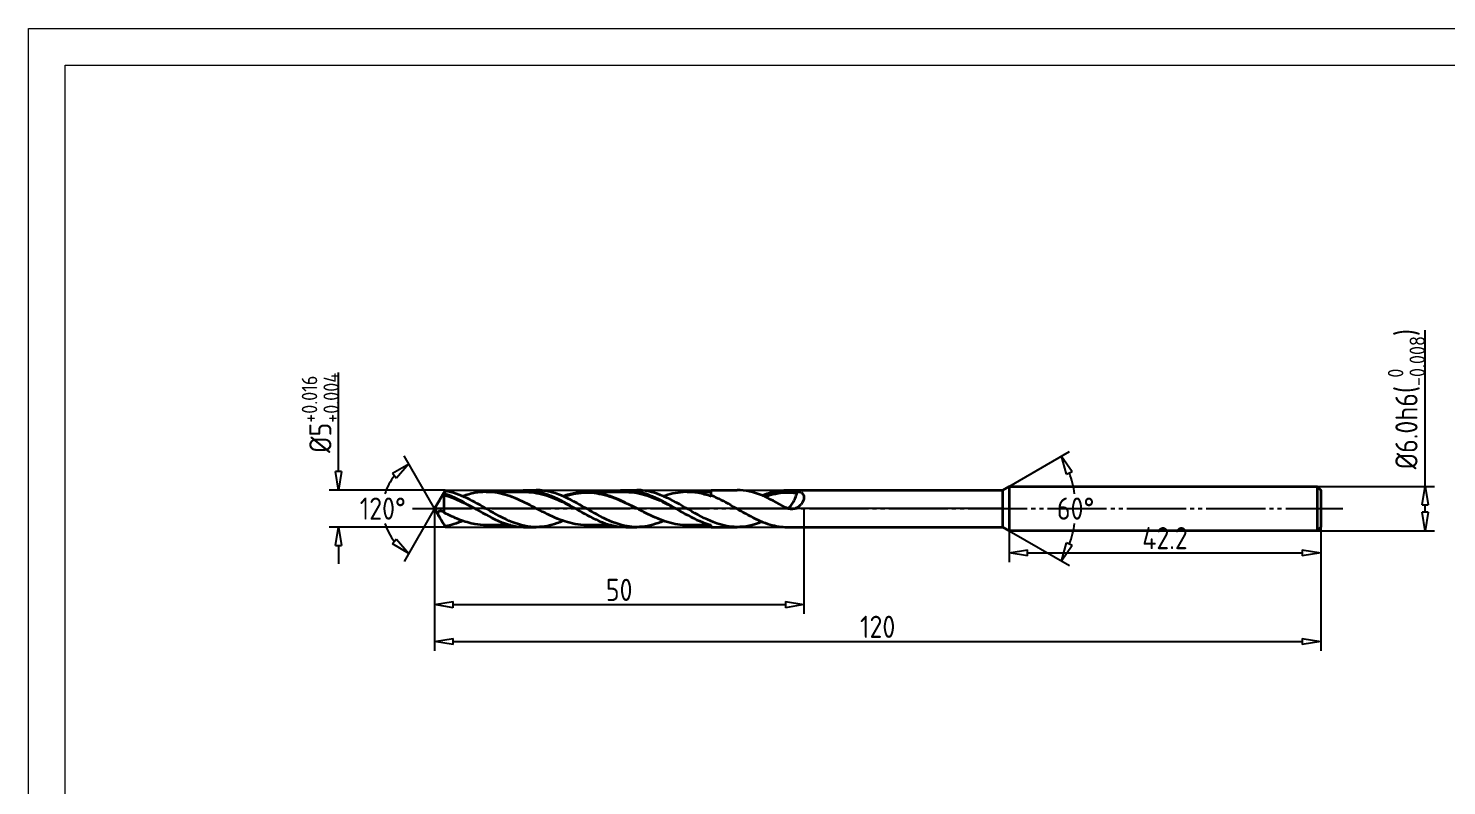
# Model space of a CAD drawing. Header units: millimetres. Extents: x 3154 to 3451, y 1233 to 1443.
# Drawn here: x 3158.8 to 3350.8, y 1335.6 to 1438.1 of the extents above; entities that cross this region are included whole.
import ezdxf
from ezdxf.enums import TextEntityAlignment as Align

# ---------------------------------------------------------------- set-up
doc = ezdxf.new("R2010")
doc.units = ezdxf.units.MM
doc.linetypes.add('JIS_09_08', pattern=[10.75, 8, -0.55, 0.55, -0.55, 0.55, -0.55])
for name, color, linetype in [('中心线', 2, 'JIS_09_08'), ('图框', 7, 'Continuous'), ('标注', 3, 'Continuous')]:
    doc.layers.add(name, color=color, linetype=linetype)
doc.layers.add('轮廓', color=4, linetype='Continuous', lineweight=35)
doc.styles.add('工程字', font='gbenor.shx', dxfattribs={"bigfont": 'gbcbig.shx'})
doc.styles.add('样式 1', font='simsunb.ttf')
doc.dimstyles.new('ZQH', dxfattribs={"dimtxt": 3, "dimasz": 2.5, "dimexe": 1.25, "dimexo": 0, "dimgap": 0.5, "dimtad": 1, "dimdec": 3, "dimdsep": 46, "dimtxsty": '工程字', "dimblk": 'CLOSEDBLANK', "dimcen": -0.8, "dimclrd": 3, "dimclre": 3, "dimclrt": 3, "dimadec": 1, "dimazin": 2, "dimtfac": 1, "dimtdec": 3, "dimtofl": 0, "dimtmove": 0, "dimatfit": 3, "dimldrblk": 'CLOSEDBLANK', "dimfxl": 1, "dimtolj": 1, "dimtzin": 0, "dimarcsym": 0})
doc.dimstyles.new('ZQV', dxfattribs={"dimtxt": 3, "dimasz": 2.5, "dimexe": 1.25, "dimexo": 0, "dimgap": 0.5, "dimtad": 1, "dimtih": 1, "dimtoh": 1, "dimdec": 3, "dimdsep": 46, "dimtxsty": '工程字', "dimblk": 'CLOSEDBLANK', "dimcen": -0.8, "dimclrd": 3, "dimclre": 3, "dimclrt": 3, "dimadec": 1, "dimazin": 2, "dimtfac": 1, "dimtdec": 3, "dimtofl": 0, "dimtmove": 0, "dimatfit": 3, "dimldrblk": 'CLOSEDBLANK', "dimfxl": 1, "dimtolj": 1, "dimtzin": 0, "dimarcsym": 0})

# ---------------------------------------------------------------- blocks, each defined once
blk = doc.blocks.new('TYFrame')
at = {"layer": '图框', "lineweight": 9}
for p, q in [((5, 5), (5, 205)), ((5, 205), (292, 205)), ((10, 10), (10, 200)), ((10, 200), (287, 200))]:
    blk.add_line(p, q, dxfattribs=at)
at = {"layer": '图框', "style": '样式 1', "flags": 1}
for tag, height, p in [('被加工材料', 1.2, (258.35, 62.06)), ('工件类型', 1.2, (258.35, 58.88)), ('刀具材料', 1.2, (258.35, 55.95)), ('冷却', 1.2, (258.35, 52.93)), ('涂层', 1.2, (258.35, 49.72)), ('孔公差', 1.2, (258.35, 46.73)), ('通孔', 1.2, (258.35, 43.61)), ('设计', 1.73, (215.5, 38.5)), ('刀具名称', 1.73, (264.42, 38.5)), ('设计日期', 1.73, (215.5, 30)), ('刀具编号', 1.73, (264.42, 30)), ('客户名称', 1.73, (264.42, 23.5)), ('审核', 1.73, (215.5, 21.8)), ('客户编号', 1.73, (264.42, 20)), ('审核日期', 1.73, (215.5, 14)), ('图号', 1.73, (264.42, 14, 30))]:
    blk.add_attdef(tag, text='', height=height, dxfattribs=at).set_placement(p, align=Align.MIDDLE_CENTER)
blk = doc.blocks.new('_ClosedBlank')
at = {"color": 0, "linetype": 'ByBlock', "lineweight": -2}
for p, q in [((-1, 0.167), (0, 0)), ((-1, 0.167), (-1, -0.167)), ((0, 0), (-1, -0.167))]:
    blk.add_line(p, q, dxfattribs=at)
blk = doc.blocks.new('*D7')
at = {"layer": 'Defpoints', "color": 0, "transparency": 16777216}
for p in [(3291.58, 1373.05), (3333.78, 1373.05), (3333.78, 1367.05)]:
    blk.add_point(p, dxfattribs=at)
at = {"layer": '标注', "color": 3, "lineweight": -2, "transparency": 16777216}
for p, q in [((3291.58, 1373.05), (3291.58, 1365.8)), ((3333.78, 1373.05), (3333.78, 1365.8)), ((3294.08, 1367.05), (3331.28, 1367.05))]:
    blk.add_line(p, q, dxfattribs=at)
at = {"layer": '标注', "color": 3, "lineweight": -2, "transparency": 16777216, "xscale": 2.5, "yscale": 2.5, "zscale": 2.5, "rotation": 180}
blk.add_blockref('_ClosedBlank', (3291.58, 1367.05), dxfattribs=at)
at = {"layer": '标注', "color": 3, "lineweight": -2, "transparency": 16777216, "xscale": 2.5, "yscale": 2.5, "zscale": 2.5}
blk.add_blockref('_ClosedBlank', (3333.78, 1367.05), dxfattribs=at)
at = {"layer": '标注', "color": 3, "transparency": 16777216, "insert": (3312.68, 1369.05), "char_height": 3, "attachment_point": 5, "style": '工程字'}
blk.add_mtext('\\A1;42.2', dxfattribs=at)
blk = doc.blocks.new('*D8')
at = {"layer": 'Defpoints', "color": 0, "transparency": 16777216}
for p in [(3332.92, 1376.05), (3347.92, 1376.05), (3332.92, 1370.05)]:
    blk.add_point(p, dxfattribs=at)
at = {"layer": '标注', "color": 3, "lineweight": -2, "transparency": 16777216}
for p, q in [((3347.92, 1376.05), (3347.92, 1397.19)), ((3332.92, 1376.05), (3349.17, 1376.05)), ((3347.92, 1372.55), (3347.92, 1373.55)), ((3332.92, 1370.05), (3349.17, 1370.05))]:
    blk.add_line(p, q, dxfattribs=at)
at = {"layer": '标注', "color": 3, "lineweight": -2, "transparency": 16777216, "xscale": 2.5, "yscale": 2.5, "zscale": 2.5}
for p, rotation in [((3347.92, 1376.05), 90), ((3347.92, 1370.05), 270)]:
    blk.add_blockref('_ClosedBlank', p, dxfattribs=dict(at, rotation=rotation))
at = {"layer": '标注', "color": 3, "transparency": 16777216, "insert": (3345.38, 1387.87), "char_height": 3, "attachment_point": 5, "rotation": 90, "style": '工程字'}
blk.add_mtext('\\A1;%%C6.0h6({\\H0.7x;\\S 0^ -0.008;})', dxfattribs=at)
blk = doc.blocks.new('*D9')
at = {"layer": 'Defpoints', "color": 0, "transparency": 16777216}
for p in [(3290.72, 1375.55), (3291.58, 1376.05), (3290.72, 1370.55), (3291.58, 1370.05), (3300.37, 1370.59)]:
    blk.add_point(p, dxfattribs=at)
at = {"layer": '标注', "color": 3, "lineweight": -2, "transparency": 16777216}
for p, q in [((3291.58, 1376.05), (3299.76, 1380.77)), ((3291.58, 1370.05), (3299.76, 1365.33))]:
    blk.add_line(p, q, dxfattribs=at)
for start, end in [(8.099, 19.8969), (340.1031, 351.901)]:
    blk.add_arc((3286.39, 1373.05), 14.2, start, end, dxfattribs=at)
at = {"layer": '标注', "color": 3, "lineweight": -2, "transparency": 16777216, "xscale": 2.5, "yscale": 2.5, "zscale": 2.5}
for p, rotation in [((3298.68, 1380.15), 114.9484484833539), ((3298.68, 1365.95), 245.0515515166461)]:
    blk.add_blockref('_ClosedBlank', p, dxfattribs=dict(at, rotation=rotation))
at = {"layer": '标注', "color": 3, "transparency": 16777216, "insert": (3300.58, 1373.05), "char_height": 3, "attachment_point": 5, "style": '工程字'}
blk.add_mtext('\\A1;60°', dxfattribs=at)
blk = doc.blocks.new('*D10')
at = {"layer": 'Defpoints', "color": 0, "transparency": 16777216}
for p in [(3213.78, 1373.05), (3263.78, 1373.05), (3263.78, 1360.05)]:
    blk.add_point(p, dxfattribs=at)
at = {"layer": '标注', "color": 3, "lineweight": -2, "transparency": 16777216}
for p, q in [((3213.78, 1373.05), (3213.78, 1358.8)), ((3263.78, 1373.05), (3263.78, 1358.8)), ((3216.28, 1360.05), (3261.28, 1360.05))]:
    blk.add_line(p, q, dxfattribs=at)
at = {"layer": '标注', "color": 3, "lineweight": -2, "transparency": 16777216, "xscale": 2.5, "yscale": 2.5, "zscale": 2.5, "rotation": 180}
blk.add_blockref('_ClosedBlank', (3213.78, 1360.05), dxfattribs=at)
at = {"layer": '标注', "color": 3, "lineweight": -2, "transparency": 16777216, "xscale": 2.5, "yscale": 2.5, "zscale": 2.5}
blk.add_blockref('_ClosedBlank', (3263.78, 1360.05), dxfattribs=at)
at = {"layer": '标注', "color": 3, "transparency": 16777216, "insert": (3238.78, 1362.05), "char_height": 3, "attachment_point": 5, "style": '工程字'}
blk.add_mtext('\\A1;50', dxfattribs=at)
blk = doc.blocks.new('*D11')
at = {"layer": 'Defpoints', "color": 0, "transparency": 16777216}
for p in [(3213.78, 1373.05), (3333.78, 1373.05), (3333.78, 1355.05)]:
    blk.add_point(p, dxfattribs=at)
at = {"layer": '标注', "color": 3, "lineweight": -2, "transparency": 16777216}
for p, q in [((3213.78, 1373.05), (3213.78, 1353.8)), ((3333.78, 1373.05), (3333.78, 1353.8)), ((3216.28, 1355.05), (3331.28, 1355.05))]:
    blk.add_line(p, q, dxfattribs=at)
at = {"layer": '标注', "color": 3, "lineweight": -2, "transparency": 16777216, "xscale": 2.5, "yscale": 2.5, "zscale": 2.5, "rotation": 180}
blk.add_blockref('_ClosedBlank', (3213.78, 1355.05), dxfattribs=at)
at = {"layer": '标注', "color": 3, "lineweight": -2, "transparency": 16777216, "xscale": 2.5, "yscale": 2.5, "zscale": 2.5}
blk.add_blockref('_ClosedBlank', (3333.78, 1355.05), dxfattribs=at)
at = {"layer": '标注', "color": 3, "transparency": 16777216, "insert": (3273.78, 1357.05), "char_height": 3, "attachment_point": 5, "style": '工程字'}
blk.add_mtext('\\A1;120', dxfattribs=at)
blk = doc.blocks.new('*D12')
at = {"layer": 'Defpoints', "color": 0, "transparency": 16777216}
for p in [(3215.22, 1375.55), (3200.78, 1370.55), (3215.22, 1370.55)]:
    blk.add_point(p, dxfattribs=at)
at = {"layer": '标注', "color": 3, "lineweight": -2, "transparency": 16777216}
for p, q in [((3200.78, 1378.05), (3200.78, 1391.48)), ((3215.22, 1375.55), (3199.53, 1375.55)), ((3215.22, 1370.55), (3199.53, 1370.55)), ((3200.78, 1368.05), (3200.78, 1365.55))]:
    blk.add_line(p, q, dxfattribs=at)
at = {"layer": '标注', "color": 3, "lineweight": -2, "transparency": 16777216, "xscale": 2.5, "yscale": 2.5, "zscale": 2.5}
for p, rotation in [((3200.78, 1375.55), 270), ((3200.78, 1370.55), 90)]:
    blk.add_blockref('_ClosedBlank', p, dxfattribs=dict(at, rotation=rotation))
at = {"layer": '标注', "color": 3, "transparency": 16777216, "insert": (3198.32, 1386.01), "char_height": 3, "attachment_point": 5, "rotation": 90, "style": '工程字'}
blk.add_mtext('\\A1;%%C5{\\H0.7x;\\S+0.016^ +0.004;}', dxfattribs=at)
blk = doc.blocks.new('*D13')
at = {"layer": 'Defpoints', "color": 0, "transparency": 16777216}
for p in [(3207.2, 1375.45), (3213.78, 1373.05), (3213.78, 1373.05), (3213.79, 1373.07), (3213.79, 1373.03)]:
    blk.add_point(p, dxfattribs=at)
at = {"layer": '标注', "color": 3, "lineweight": -2, "transparency": 16777216}
for q in [(3209.65, 1380.2), (3209.65, 1365.9)]:
    blk.add_line((3213.78, 1373.05), q, dxfattribs=at)
for start, end in [(140.554, 163.4141), (196.5859, 219.446)]:
    blk.add_arc((3213.78, 1373.05), 7.01, start, end, dxfattribs=at)
at = {"layer": '标注', "color": 3, "lineweight": -2, "transparency": 16777216, "xscale": 2.5, "yscale": 2.5, "zscale": 2.5}
for p, rotation in [((3210.28, 1379.12), 40.27702422499649), ((3210.28, 1366.98), 319.7229757750035)]:
    blk.add_blockref('_ClosedBlank', p, dxfattribs=dict(at, rotation=rotation))
at = {"layer": '标注', "color": 3, "transparency": 16777216, "insert": (3206.77, 1373.05), "char_height": 3, "attachment_point": 5, "style": '工程字'}
blk.add_mtext('\\A1;120°', dxfattribs=at)

msp = doc.modelspace()

# ---------------------------------------------------------------- linework, layer by layer
at = {"color": 2}
msp.add_lwpolyline([(3213.7812, 1373.0506), (3215.2246, 1375.5506), (3290.7152, 1375.5506), (3290.7152, 1373.0506)], close=True, dxfattribs=at)
at = {"color": 2, "extrusion": (0, -1.22465e-16, -1)}
msp.add_lwpolyline([(-3213.7812, 1373.0506), (-3215.2246, 1370.5506), (-3290.7152, 1370.5506), (-3290.7152, 1373.0506)], close=True, dxfattribs=at)
at = {"layer": '中心线'}
msp.add_line((3210.7812, 1373.0506), (3336.7812, 1373.0506), dxfattribs=at)
at = {"layer": '轮廓', "lineweight": 35}
for p, q in [((3215.2246, 1375.0566), (3215.2246, 1375.4424)), ((3220.7893, 1375.3006), (3226.0589, 1375.3006)), ((3226.0589, 1375.5506), (3227.5492, 1375.5506)), ((3234.3928, 1375.3006), (3239.6625, 1375.3006)), ((3239.6625, 1375.5506), (3241.1527, 1375.5506)), ((3247.9963, 1375.3006), (3251.2246, 1375.3006)), ((3251.2246, 1374.8464), (3251.2246, 1375.5506)), ((3251.2246, 1375.5506), (3254.7562, 1375.5506)), ((3261.4963, 1375.5506), (3290.7152, 1375.5506)), ((3290.7152, 1370.5506), (3290.7152, 1375.5506)), ((3213.7812, 1373.0506), (3214.4741, 1374.2508)), ((3213.7812, 1373.0506), (3214.4741, 1371.8505)), ((3224.1059, 1370.8006), (3220.7893, 1370.8006)), ((3226.0589, 1370.5506), (3227.5492, 1370.5506)), ((3237.7094, 1370.8006), (3234.3928, 1370.8006)), ((3239.6625, 1370.5506), (3241.1527, 1370.5506)), ((3251.2246, 1370.8006), (3247.9963, 1370.8006)), ((3251.2246, 1370.5506), (3251.2246, 1370.8233)), ((3251.2246, 1370.5506), (3254.7562, 1370.5506)), ((3261.4963, 1370.5506), (3290.7152, 1370.5506))]:
    msp.add_line(p, q, dxfattribs=at)
at = {"layer": '轮廓'}
for p, q in [((3291.5812, 1376.0506), (3291.5812, 1370.0506)), ((3333.2812, 1376.0506), (3333.2812, 1370.0506))]:
    msp.add_line(p, q, dxfattribs=at)
msp.add_lwpolyline([(3290.7152, 1370.5506), (3290.7152, 1375.5506), (3291.5812, 1376.0506), (3333.2812, 1376.0506), (3333.7812, 1375.5506), (3333.7812, 1370.5506), (3333.2812, 1370.0506), (3291.5812, 1370.0506), (3290.7152, 1370.5506)], dxfattribs=at)
at = {"layer": '轮廓', "lineweight": 35}
for points, knots in [([(3215.2246, 1375.4424), (3215.1224, 1375.2745), (3215.0192, 1375.1119), (3214.7787, 1374.7381), (3214.6422, 1374.5304), (3214.517, 1374.3239), (3214.4957, 1374.2885), (3214.4739, 1374.2509)], [1.26713033, 1.26713033, 1.26713033, 1.26713033, 1.87238325, 1.87238325, 2.74812819, 2.74812819, 2.90994462, 2.90994462, 2.90994462, 2.90994462]), ([(3215.0803, 1374.8998), (3215.1285, 1374.9542), (3215.1767, 1375.0065), (3215.2246, 1375.0566), (3215.2246, 1375.0566), (3215.2246, 1375.0566)], [0, 0, 0, 0, 0.299352603, 0.299352603, 0.299370892, 0.299370892, 0.299370892, 0.299370892]), ([(3231.1965, 1371.3863), (3230.92, 1371.2671), (3230.6427, 1371.1579), (3229.4521, 1370.7419), (3228.5629, 1370.5638), (3226.5136, 1370.5358), (3225.4175, 1370.7798), (3223.1411, 1371.6806), (3222.045, 1372.302), (3219.9957, 1373.4843), (3219.1064, 1374.003), (3217.1954, 1374.9201), (3216.2244, 1375.2744), (3215.2246, 1375.4424)], [35.15193, 35.15193, 35.15193, 35.15193, 36.11972141, 36.11972141, 39.27609393, 39.27609393, 43.21879113, 43.21879113, 47.16148833, 47.16148833, 50.31786085, 50.31786085, 53.78138038, 53.78138038, 53.78138038, 53.78138038]), ([(3215.2246, 1375.0566), (3216.3627, 1374.6645), (3217.4588, 1374.0798), (3219.7351, 1372.7809), (3220.8313, 1372.1175), (3223.1076, 1371.0528), (3224.2037, 1370.6932), (3225.5822, 1370.562), (3225.8209, 1370.5506), (3226.059, 1370.5506)], [0.00013857, 0.00013857, 0.00013857, 0.00013857, 3.94269709, 3.94269709, 7.88539419, 7.88539419, 11.82809128, 11.82809128, 12.6604628, 12.6604628, 12.6604628, 12.6604628]), ([(3234.3928, 1370.8007), (3233.8673, 1370.8007), (3233.343, 1370.8504), (3232.3585, 1371.0331), (3231.9084, 1371.1511), (3230.5444, 1371.5958), (3229.6552, 1372.0018), (3227.8328, 1372.9154), (3226.9436, 1373.4), (3225.1213, 1374.2863), (3224.2321, 1374.6656), (3222.8681, 1375.0568), (3222.418, 1375.1551), (3221.054, 1375.3452), (3220.1647, 1375.325), (3218.6967, 1375.0601), (3218.1466, 1374.9085), (3217.593, 1374.715)], [19.0932053, 19.0932053, 19.0932053, 19.0932053, 20.89088692, 20.89088692, 22.42187957, 22.42187957, 25.50237632, 25.50237632, 28.58287308, 28.58287308, 31.66336983, 31.66336983, 33.19436248, 33.19436248, 36.27485923, 36.27485923, 38.15754304, 38.15754304, 38.15754304, 38.15754304]), ([(3224.1059, 1375.3006), (3224.515, 1375.4036), (3224.9256, 1375.4768), (3226.48, 1375.6248), (3227.5762, 1375.4733), (3229.8525, 1374.7169), (3230.9487, 1374.1417), (3232.998, 1372.9774), (3233.8872, 1372.4432), (3235.9365, 1371.3765), (3237.0327, 1370.9194), (3238.6738, 1370.5994), (3239.1686, 1370.5507), (3239.6625, 1370.5507)], [10.38620242, 10.38620242, 10.38620242, 10.38620242, 11.82809128, 11.82809128, 15.77078838, 15.77078838, 19.71348547, 19.71348547, 22.86985795, 22.86985795, 26.81255505, 26.81255505, 28.55500188, 28.55500188, 28.55500188, 28.55500188]), ([(3226.0589, 1375.3006), (3226.1113, 1375.3006), (3226.1636, 1375.3001), (3226.2159, 1375.2992), (3227.1439, 1375.2817), (3228.0719, 1375.1042), (3228.9999, 1374.8013), (3229.9278, 1374.4985), (3230.8558, 1374.0718), (3231.7838, 1373.6045), (3232.1427, 1373.4237), (3232.5017, 1373.2372), (3232.8607, 1373.0507)], [2.73302363, 2.73302363, 2.73302363, 2.73302363, 2.76927792, 2.76927792, 2.76927792, 3.41219576, 3.41219576, 3.41219576, 4.05511359, 4.05511359, 4.05511359, 4.30381995, 4.30381995, 4.30381995, 4.30381995]), ([(3244.8, 1371.3863), (3243.8184, 1370.9636), (3242.8603, 1370.6792), (3240.9593, 1370.4981), (3240.07, 1370.5773), (3238.0207, 1371.103), (3236.9246, 1371.6156), (3234.8752, 1372.7344), (3233.986, 1373.2734), (3231.9367, 1374.4056), (3230.8405, 1374.9344), (3228.9748, 1375.4482), (3228.2644, 1375.5506), (3227.5492, 1375.5506)], [19.27887385, 19.27887385, 19.27887385, 19.27887385, 22.70790666, 22.70790666, 25.86427918, 25.86427918, 29.80697637, 29.80697637, 32.96334889, 32.96334889, 36.90604609, 36.90604609, 39.42643078, 39.42643078, 39.42643078, 39.42643078]), ([(3247.9963, 1370.8006), (3247.9059, 1370.8006), (3247.8154, 1370.8021), (3246.8137, 1370.8347), (3245.9244, 1371.0128), (3244.1021, 1371.6147), (3243.2129, 1372.0235), (3241.8489, 1372.7092), (3241.3988, 1372.9448), (3240.0348, 1373.6524), (3239.1456, 1374.1047), (3237.3232, 1374.8388), (3236.434, 1375.1023), (3234.6117, 1375.3466), (3233.7225, 1375.3213), (3232.2683, 1375.0515), (3231.7332, 1374.9026), (3231.1965, 1374.715)], [3.65102784, 3.65102784, 3.65102784, 3.65102784, 3.95741051, 3.95741051, 7.03790726, 7.03790726, 10.11840401, 10.11840401, 11.64939666, 11.64939666, 14.72989342, 14.72989342, 17.81039017, 17.81039017, 20.89088692, 20.89088692, 22.72656467, 22.72656467, 22.72656467, 22.72656467]), ([(3231.2733, 1374.6813), (3231.4749, 1374.7487), (3231.6765, 1374.8108), (3231.878, 1374.8668), (3232.8135, 1375.1267), (3233.749, 1375.2544), (3234.6845, 1375.2247), (3235.62, 1375.195), (3236.5555, 1375.0081), (3237.4911, 1374.7009), (3238.4266, 1374.3937), (3239.3621, 1373.9679), (3240.2976, 1373.5078), (3240.4101, 1373.4524), (3240.5226, 1373.3966), (3240.6352, 1373.3405)], [4.09843355, 4.09843355, 4.09843355, 4.09843355, 4.23808042, 4.23808042, 4.23808042, 4.88621697, 4.88621697, 4.88621697, 5.53435352, 5.53435352, 5.53435352, 6.18249007, 6.18249007, 6.18249007, 6.260459, 6.260459, 6.260459, 6.260459]), ([(3237.7094, 1375.3006), (3237.8626, 1375.3392), (3238.0163, 1375.3736), (3239.309, 1375.6257), (3240.4051, 1375.595), (3242.6815, 1375.042), (3243.7776, 1374.5412), (3245.9787, 1373.3508), (3247.0072, 1372.7165), (3249.1331, 1371.5726), (3250.1616, 1371.1021), (3251.2246, 1370.8233)], [26.27733875, 26.27733875, 26.27733875, 26.27733875, 26.81255505, 26.81255505, 30.75525214, 30.75525214, 34.69794924, 34.69794924, 38.3801239, 38.3801239, 42.06229856, 42.06229856, 42.06229856, 42.06229856]), ([(3239.6625, 1375.3003), (3239.8201, 1375.3005), (3239.9778, 1375.2962), (3240.1355, 1375.2872), (3241.0635, 1375.2346), (3241.9915, 1375.0231), (3242.9194, 1374.6936), (3243.8474, 1374.3642), (3244.7754, 1373.9187), (3245.7034, 1373.444), (3245.957, 1373.3142), (3246.2106, 1373.1825), (3246.4642, 1373.0507)], [5.87461633, 5.87461633, 5.87461633, 5.87461633, 5.9838671, 5.9838671, 5.9838671, 6.62678494, 6.62678494, 6.62678494, 7.26970278, 7.26970278, 7.26970278, 7.44541265, 7.44541265, 7.44541265, 7.44541265]), ([(3258.1263, 1371.2703), (3258.1081, 1371.263), (3258.09, 1371.2557), (3256.9337, 1370.793), (3255.8375, 1370.5422), (3253.7882, 1370.5578), (3252.899, 1370.7305), (3250.8497, 1371.4365), (3249.7535, 1372.0211), (3247.4772, 1373.32), (3246.381, 1373.9834), (3244.1047, 1375.0483), (3243.0086, 1375.408), (3241.6296, 1375.5393), (3241.3906, 1375.5506), (3241.1527, 1375.5506)], [3.71787736, 3.71787736, 3.71787736, 3.71787736, 3.78074535, 3.78074535, 7.72344255, 7.72344255, 10.87981507, 10.87981507, 14.82251226, 14.82251226, 18.76520946, 18.76520946, 22.70790666, 22.70790666, 23.54228953, 23.54228953, 23.54228953, 23.54228953]), ([(3251.2246, 1374.7038), (3250.6393, 1374.9101), (3250.06, 1375.0689), (3248.8894, 1375.2726), (3248.3101, 1375.3153), (3246.8137, 1375.2666), (3245.9244, 1375.0885), (3244.9421, 1374.764), (3244.871, 1374.7398), (3244.8, 1374.715)], [0, 0, 0, 0, 1.97870525, 1.97870525, 3.95741051, 3.95741051, 7.03790726, 7.03790726, 7.27867748, 7.27867748, 7.27867748, 7.27867748]), ([(3261.3089, 1373.1944), (3260.2175, 1373.8235), (3259.1632, 1374.4162), (3256.9526, 1375.3007), (3255.874, 1375.5506), (3254.7562, 1375.5506)], [0, 0, 0, 0, 3.78074535, 3.78074535, 7.6577669, 7.6577669, 7.6577669, 7.6577669]), ([(3258.1263, 1374.8309), (3258.704, 1375.0651), (3259.2791, 1375.2508), (3260.4134, 1375.4919), (3260.9545, 1375.5506), (3261.4963, 1375.5506)], [50.03984536, 50.03984536, 50.03984536, 50.03984536, 52.06353586, 52.06353586, 53.96908872, 53.96908872, 53.96908872, 53.96908872]), ([(3258.4803, 1374.6809), (3258.968, 1374.8434), (3259.4556, 1374.9755), (3259.9432, 1375.0681), (3260.8787, 1375.2456), (3261.8142, 1375.2767), (3262.7497, 1375.1551), (3262.7864, 1375.1503), (3262.8232, 1375.1453), (3262.8599, 1375.1401)], [10.38161885, 10.38161885, 10.38161885, 10.38161885, 10.71944592, 10.71944592, 10.71944592, 11.36758247, 11.36758247, 11.36758247, 11.3930335, 11.3930335, 11.3930335, 11.3930335]), ([(3262.9202, 1375.4167), (3263.0264, 1375.3969), (3263.1242, 1375.3713), (3263.2752, 1375.3166), (3263.3415, 1375.2869), (3263.4612, 1375.2163), (3263.5146, 1375.1754), (3263.6265, 1375.0667), (3263.6855, 1374.9817), (3263.7628, 1374.7853), (3263.7812, 1374.6736), (3263.7812, 1374.4525), (3263.7628, 1374.3257), (3263.6855, 1374.0691), (3263.6265, 1373.9393), (3263.5146, 1373.7524), (3263.4612, 1373.6756), (3263.3415, 1373.5305), (3263.2752, 1373.4623), (3263.0677, 1373.2771), (3262.8921, 1373.1641), (3262.6067, 1373.051), (3262.5079, 1373.0224), (3262.3099, 1372.9848), (3262.2106, 1372.9758), (3262.1146, 1372.9758), (3262.0185, 1372.9758), (3261.9192, 1372.9848), (3261.7212, 1373.0224), (3261.6224, 1373.051), (3261.4519, 1373.1186), (3261.3786, 1373.1542), (3261.3089, 1373.1944)], [5.82303193, 5.82303193, 5.82303193, 5.82303193, 6.17067687, 6.17067687, 6.43281729, 6.43281729, 6.6949577, 6.6949577, 7.11145398, 7.11145398, 7.52795025, 7.52795025, 7.94444652, 7.94444652, 8.36094279, 8.36094279, 8.62308321, 8.62308321, 8.88522363, 8.88522363, 9.46124531, 9.46124531, 9.74925615, 9.74925615, 10.037267, 10.037267, 10.037267, 10.32527784, 10.32527784, 10.61328868, 10.61328868, 10.84166542, 10.84166542, 10.84166542, 10.84166542]), ([(3261.602, 1373.0612), (3261.6947, 1373.1016), (3261.9177, 1373.2784), (3262.2938, 1373.7903), (3262.6418, 1374.4654), (3262.8042, 1374.9283), (3262.8599, 1375.1401)], [4.51362831, 4.51362831, 4.51362831, 4.51362831, 4.93678846, 5.38558741, 5.83438636, 6.28318531, 6.28318531, 6.28318531, 6.28318531]), ([(3215.0803, 1372.4889), (3215.0803, 1372.5864), (3215.0803, 1372.6858), (3215.0803, 1373.0772), (3215.0803, 1373.3721), (3215.0803, 1373.9053), (3215.0803, 1374.1422), (3215.0803, 1374.5668), (3215.0803, 1374.7513), (3215.0803, 1374.8998)], [0.57540735, 0.57540735, 0.57540735, 0.57540735, 0.87895007, 0.87895007, 1.75790013, 1.75790013, 2.53945367, 2.53945367, 3.32100721, 3.32100721, 3.32100721, 3.32100721]), ([(3215.0803, 1374.8998), (3216.0082, 1374.625), (3216.9362, 1374.2195), (3217.8642, 1373.762), (3218.3285, 1373.5331), (3218.7929, 1373.2919), (3219.2572, 1373.0506)], [0.197606573, 0.197606573, 0.197606573, 0.197606573, 0.84052441, 0.84052441, 0.84052441, 1.162227345, 1.162227345, 1.162227345, 1.162227345]), ([(3251.2246, 1374.8464), (3252.1047, 1374.4929), (3252.9656, 1374.036), (3254.2999, 1373.2804), (3254.75, 1373.0175), (3256.114, 1372.2354), (3257.0032, 1371.7455), (3258.7545, 1371.0013), (3259.5772, 1370.7475), (3260.7793, 1370.5763), (3261.138, 1370.5506), (3261.4963, 1370.5506)], [41.90314549, 41.90314549, 41.90314549, 41.90314549, 44.95657256, 44.95657256, 46.52527511, 46.52527511, 49.68164763, 49.68164763, 52.59174614, 52.59174614, 53.84557538, 53.84557538, 53.84557538, 53.84557538]), ([(3215.2246, 1370.6589), (3215.1224, 1370.8268), (3215.0192, 1370.9893), (3214.7787, 1371.3632), (3214.6422, 1371.5708), (3214.463, 1371.8665), (3214.3869, 1371.9997), (3214.2817, 1372.2463), (3214.2585, 1372.3491), (3214.2668, 1372.5164), (3214.2922, 1372.5832), (3214.3808, 1372.6975), (3214.4461, 1372.7407), (3214.6086, 1372.7817), (3214.7074, 1372.7706), (3214.8884, 1372.678), (3214.9649, 1372.6162), (3215.0389, 1372.5359)], [1.26713033, 1.26713033, 1.26713033, 1.26713033, 1.87238325, 1.87238325, 2.74812819, 2.74812819, 3.35780878, 3.35780878, 3.98450204, 3.98450204, 4.54136533, 4.54136533, 5.14703996, 5.14703996, 5.84984852, 5.84984852, 6.3844563, 6.3844563, 6.3844563, 6.3844563]), ([(3220.7893, 1370.8007), (3220.2791, 1370.8007), (3219.7699, 1370.8475), (3218.5497, 1371.0677), (3217.856, 1371.2765), (3216.458, 1371.8173), (3215.774, 1372.1398), (3215.0803, 1372.4889)], [34.5293747, 34.5293747, 34.5293747, 34.5293747, 36.27485923, 36.27485923, 38.65470422, 38.65470422, 41.0010638, 41.0010638, 41.0010638, 41.0010638])]:
    msp.add_open_spline(points, degree=3, knots=knots, dxfattribs=at)
for points in [[(3261.4963, 1375.5506), (3261.9684, 1375.5506), (3262.4409, 1375.5061), (3262.9202, 1375.4167)], [(3262.8599, 1375.1401), (3262.8855, 1375.237), (3262.9057, 1375.3298), (3262.9202, 1375.4167)], [(3251.2246, 1374.8464), (3251.2246, 1374.8048), (3251.2246, 1374.7571), (3251.2246, 1374.7038)], [(3215.0389, 1372.5359), (3215.0528, 1372.5209), (3215.0666, 1372.5052), (3215.0803, 1372.4889)], [(3217.593, 1371.3863), (3216.8023, 1371.0457), (3216.0226, 1370.793), (3215.2246, 1370.6589)]]:
    msp.add_open_spline(points, degree=3, dxfattribs=at)

# ---------------------------------------------------------------- block references
at = {"color": 0}
msp.add_blockref('TYFrame', (3153.7812, 1233.0506), dxfattribs=at)

# ---------------------------------------------------------------- dimensions: what is measured, and where the dimension line sits
at = {"layer": '标注'}
dim = msp.add_linear_dim(base=(3200.7812, 1370.5506), p1=(3215.2246, 1375.5506), p2=(3215.2246, 1370.5506), angle=89.999998, text='%%C<>{\\H0.7x;\\S+0.016^ +0.004;}', dimstyle='ZQH', dxfattribs=at)
dim.commit()
dim.dimension.update_dxf_attribs({"geometry": '*D12', "text_midpoint": (3200.7812, 1386.0131), "dimtype": 128})
dim = msp.add_linear_dim(base=(3347.9152, 1376.0506), p1=(3332.9152, 1370.0506), p2=(3332.9152, 1376.0506), angle=270.000002, text='%%C6.0h6({\\H0.7x;\\S 0^ -0.008;})', dimstyle='ZQH', override={"dimtol": 1, "dimtp": 0, "dimtm": 0.008, "dimtdec": 1}, dxfattribs=at)
dim.commit()
dim.dimension.update_dxf_attribs({"geometry": '*D8', "text_midpoint": (3347.9152, 1387.8682), "dimtype": 128})
dim = msp.add_angular_dim_2l(base=(3300.3655, 1370.5855), line1=((3290.7152, 1375.5506), (3291.5812, 1376.0506)), line2=((3290.7152, 1370.5506), (3291.5812, 1370.0506)), text='60°', dimstyle='ZQV', dxfattribs=at)
dim.commit()
dim.dimension.update_dxf_attribs({"geometry": '*D9', "text_midpoint": (3300.5812, 1373.0506), "dimtype": 130})
dim = msp.add_angular_dim_2l(base=(3207.19733, 1375.44698), line1=((3213.78122, 1373.05064), (3213.79122, 1373.03332)), line2=((3213.78122, 1373.05064), (3213.79122, 1373.06796)), dimstyle='ZQV', dxfattribs=at)
dim.commit()
dim.dimension.update_dxf_attribs({"geometry": '*D13', "text_midpoint": (3206.77479, 1373.05064)})
for base, p1, p2, picture, middle in [((3263.7812, 1360.0506), (3213.7812, 1373.0506), (3263.7812, 1373.0506), '*D10', (3238.7812, 1362.0506)), ((3333.7812, 1355.0506), (3213.7812, 1373.0506), (3333.7812, 1373.0506), '*D11', (3273.7812, 1357.0506)), ((3333.7812, 1367.0506), (3291.5812, 1373.0506), (3333.7812, 1373.0506), '*D7', (3312.6812, 1369.0506))]:
    dim = msp.add_linear_dim(base=base, p1=p1, p2=p2, dimstyle='ZQH', dxfattribs=at)
    dim.commit()
    dim.dimension.update_dxf_attribs({"geometry": picture, "text_midpoint": middle})

doc.saveas('drawing.dxf')
